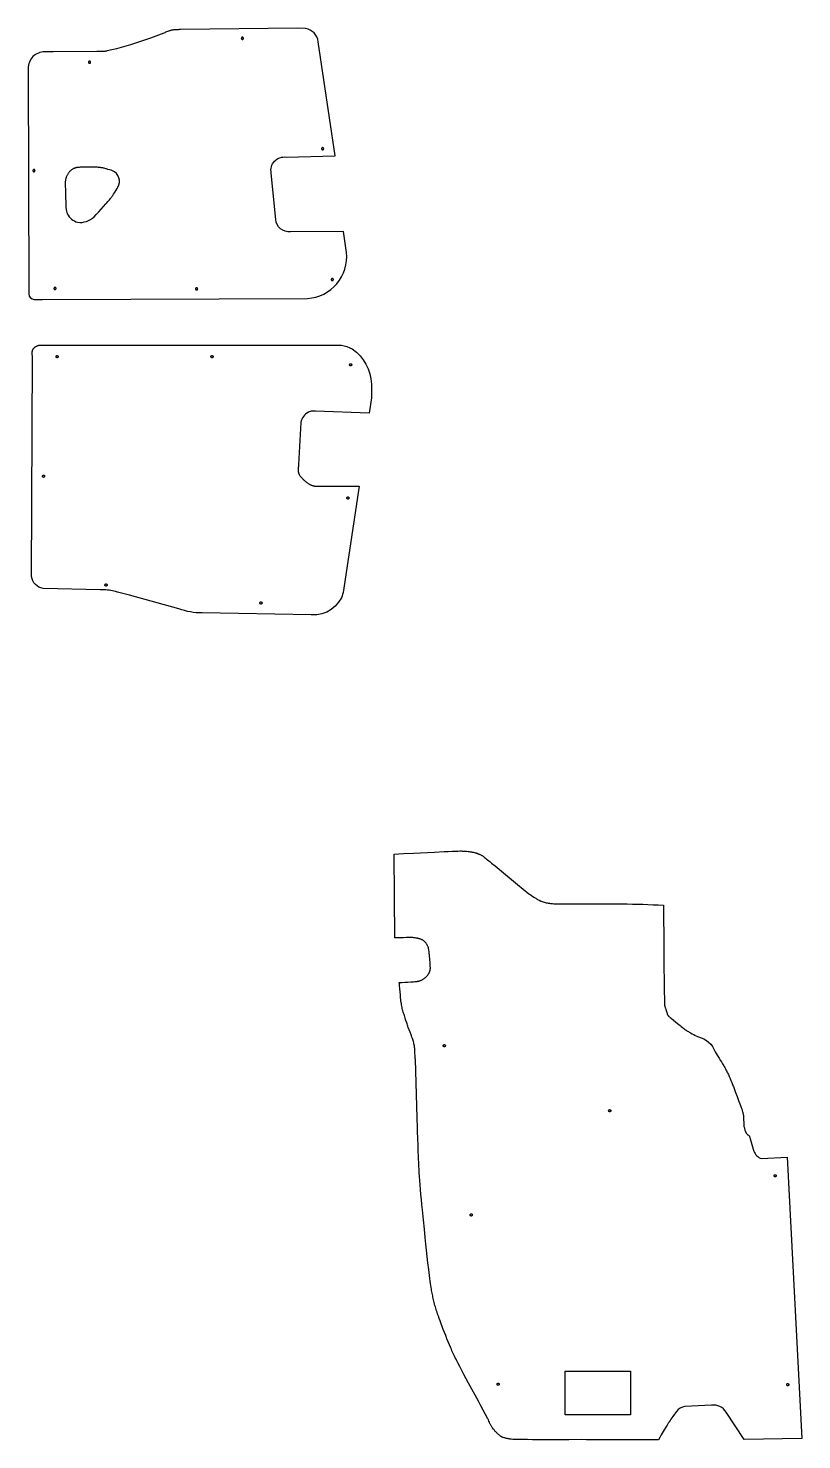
# Model space of a CAD drawing. Extents: x -2064 to 2437, y -1663 to 4851.
# Drawn here: x -2064 to -641, y -1663 to 933 of the extents above; entities that cross this region are included whole.
import ezdxf

# ---------------------------------------------------------------- set-up
doc = ezdxf.new("R2010")
doc.units = 0
doc.layers.add('Default_Layer', color=1, linetype='CONTINUOUS')

msp = doc.modelspace()

# ---------------------------------------------------------------- linework, layer by layer
at = {"layer": 'Default_Layer'}
for points in [[(-1530.4, 908, 0.324524), (-1553.6, 932.4), (-1554.7, 932.4), (-1568.6, 932.7), (-1784, 930.2), (-1786.1, 930.1), (-1788.3, 930), (-1790.4, 929.9), (-1792.6, 929.8), (-1794.8, 929.7), (-1795.8, 929.6), (-1796.8, 929.5), (-1797.9, 929.4), (-1798.8, 929.3), (-1799.8, 929.1), (-1800.7, 928.9), (-1801.6, 928.7), (-1802.5, 928.5), (-1803.4, 928.2), (-1804.3, 927.9), (-1805.1, 927.6), (-1806, 927.3), (-1807.7, 926.6), (-1809.4, 925.9), (-1811.2, 925.2), (-1812.9, 924.5), (-1814.6, 923.8), (-1839.3, 914.4), (-1875.7, 901.9), (-1901.5, 894.9), (-1904.3, 894.3), (-1907.2, 893.6), (-1913.1, 892.2), (-1915.9, 891.5), (-1918.6, 891), (-1919.8, 890.7), (-1921, 890.5), (-1922.1, 890.3), (-1923.1, 890.2), (-1924, 890.1), (-1924.9, 890), (-1925.9, 889.9), (-1926.8, 889.9), (-1928.7, 889.8), (-1930.6, 889.8), (-1934.4, 889.7), (-1936.2, 889.7), (-1938.1, 889.7), (-2018.3, 889, 0.000905), (-2033.6, 889.3, 0.424937), (-2064.1, 858.8), (-2064, 854.1), (-2062.8, 450.3), (-2062.8, 444, 0.407288), (-2053.1, 434), (-2051.4, 433.9), (-2037.5, 433.6), (-1549.9, 435.8, 0.424504), (-1478.4, 520.4), (-1484.1, 559.1), (-1581.6, 558.1, -0.420907), (-1608.5, 581.2), (-1616.8, 666.3, -0.528549), (-1589.4, 695.7), (-1499.2, 698.2), (-1530.4, 908)], [(-1973.9, 676.4), (-1974.5, 676.4), (-1975, 676.3), (-1975.6, 676.1), (-1976.2, 676), (-1976.8, 675.9), (-1977.3, 675.7), (-1977.9, 675.5), (-1978.4, 675.3), (-1979, 675.1), (-1979.5, 674.9), (-1980.5, 674.5), (-1981.6, 673.9), (-1982.6, 673.4), (-1983.5, 672.7), (-1984.4, 672.1), (-1985.3, 671.4), (-1986.2, 670.6), (-1987.1, 669.8), (-1987.9, 669), (-1988.6, 668.1), (-1989.4, 667.2), (-1990.1, 666.3), (-1990.7, 665.3), (-1991.4, 664.3), (-1992, 663.3), (-1992.5, 662.2), (-1993, 661.2), (-1993.5, 660.1), (-1994, 659), (-1994.4, 657.8), (-1994.7, 656.7), (-1995, 655.5), (-1995.3, 654.4), (-1995.5, 653.2), (-1995.7, 652), (-1995.9, 650.8), (-1996, 649.6), (-1995.8, 643.1), (-1995.6, 635.8), (-1995.2, 620.8), (-1995.1, 613.9), (-1994.9, 608.1), (-1994.7, 603.8), (-1994.6, 602.3), (-1994.5, 601.4), (-1994.4, 600.1), (-1994.1, 598.9), (-1993.9, 597.6), (-1993.6, 596.3), (-1993, 593.8), (-1992.7, 592.6), (-1992.4, 591.3, 0.188791), (-1973.3, 575.8, 0.222539), (-1942.8, 585.9), (-1938.8, 590.4), (-1934.4, 595.2), (-1925.4, 605), (-1921.2, 609.6), (-1919.3, 611.8), (-1917.5, 613.8), (-1915.8, 615.7), (-1914.3, 617.4), (-1913.1, 619), (-1912, 620.3), (-1911.2, 621.5), (-1910.3, 622.7), (-1909.4, 623.9), (-1908.6, 625.1), (-1907.7, 626.4), (-1906.9, 627.6), (-1905.3, 630.1), (-1902.2, 635.2), (-1900.6, 637.7), (-1899, 640.3, 0.436651), (-1909, 670.7), (-1910.4, 671.1), (-1911.7, 671.5), (-1914.5, 672.3), (-1917.3, 673.1), (-1920, 673.9), (-1921.4, 674.3), (-1922.8, 674.7), (-1924.2, 675.1), (-1925.5, 675.4), (-1926.9, 675.7), (-1928.3, 676), (-1929.8, 676.2), (-1931.2, 676.4), (-1932.8, 676.6), (-1934.7, 676.8), (-1936.8, 676.9), (-1939.3, 677.1), (-1941.9, 677.2), (-1944.7, 677.3), (-1947.6, 677.4), (-1950.6, 677.4), (-1953.7, 677.4), (-1956.8, 677.4), (-1959.9, 677.4), (-1962.9, 677.3), (-1965.9, 677.1), (-1968.7, 677), (-1970.1, 676.8), (-1971.4, 676.7), (-1972.6, 676.6), (-1973.9, 676.4)], [(-2036.3, 350.1), (-1487.8, 350, -0.06081), (-1467.7, 343, -0.232382), (-1432.7, 278.4), (-1432.7, 253.2), (-1436.7, 224.6), (-1535.7, 228.2), (-1541.6, 228.4, 0.083362), (-1548.6, 226.5, 0.251318), (-1562.3, 207.8), (-1566.8, 130.5), (-1566.8, 129.5), (-1566.9, 128.5), (-1567, 126.6), (-1567.1, 124.7), (-1567.3, 122.7), (-1567.3, 121.8), (-1567.4, 120.8), (-1567.4, 119.8), (-1567.3, 118.9), (-1567.3, 117.9), (-1567.2, 117), (-1567, 116), (-1566.8, 115.1), (-1566.7, 114.6), (-1566.4, 114), (-1566.1, 113.3), (-1565.7, 112.6), (-1565.3, 111.8), (-1564.8, 111), (-1564.2, 110.1), (-1563.5, 109.2), (-1562.8, 108.3), (-1562, 107.3), (-1561.2, 106.3), (-1560.3, 105.3), (-1559.4, 104.3), (-1558.4, 103.3), (-1557.4, 102.3), (-1556.3, 101.3), (-1555.2, 100.3), (-1554, 99.3), (-1552.9, 98.3), (-1551.6, 97.4), (-1550.4, 96.5), (-1549.2, 95.7), (-1547.9, 94.9), (-1546.6, 94.1), (-1545.9, 93.7), (-1545.2, 93.4), (-1544.6, 93.1), (-1543.9, 92.8), (-1543.2, 92.5), (-1542.6, 92.2), (-1541.9, 92), (-1541.2, 91.8), (-1540.5, 91.5), (-1539.9, 91.4), (-1539.2, 91.2), (-1538.5, 91), (-1537.8, 90.9), (-1537.1, 90.8), (-1536.4, 90.8), (-1535.8, 90.7), (-1455.1, 90.7), (-1484.4, -105.3, -0.357304), (-1543.2, -146.4), (-1743.9, -142.7, -0.09792), (-1786.8, -134.8), (-1877.7, -110.1), (-1899.8, -104.3), (-1903.4, -103.4, 0.061558), (-1927.3, -99.9), (-1931.8, -99.9), (-2036.6, -97.4, -0.343319), (-2057.9, -75.9), (-2056.5, 328.3), (-2056.5, 328.9), (-2056.5, 330.1), (-2056.6, 331.4), (-2056.7, 334), (-2056.7, 335.2), (-2056.7, 336.5), (-2056.6, 337.8), (-2056.6, 338.4), (-2056.5, 339), (-2056.4, 339.5), (-2056.3, 340), (-2056.2, 340.5), (-2056, 340.9), (-2055.8, 341.4), (-2055.5, 341.9), (-2055.2, 342.3), (-2054.9, 342.8), (-2054.6, 343.2), (-2054.2, 343.7), (-2053.9, 344.1), (-2053.5, 344.5), (-2053, 344.9), (-2052.6, 345.3), (-2052.1, 345.7), (-2051.6, 346.1), (-2051.1, 346.5), (-2050.6, 346.8), (-2050.1, 347.2), (-2049.6, 347.5), (-2049, 347.8), (-2048.5, 348.1), (-2047.9, 348.4), (-2047.3, 348.6), (-2046.7, 348.9), (-2046.1, 349.1), (-2045.6, 349.3), (-2045, 349.5), (-2044.4, 349.7), (-2043.8, 349.9), (-2043.2, 350), (-2042.6, 350.1, 0.002386), (-2036.3, 350.1)], [(-1124.2, -671.1), (-1123.6, -671.4), (-1123, -671.7), (-1122.3, -672.1), (-1121.5, -672.4), (-1120.8, -672.7), (-1120, -673), (-1118.4, -673.6), (-1116.7, -674.1), (-1114.9, -674.6), (-1113, -675.1), (-1111.1, -675.5), (-1109.1, -675.9), (-1107.1, -676.3), (-1105.1, -676.6), (-1103.1, -676.9), (-1101.1, -677.1), (-1099.2, -677.3), (-1097.2, -677.4), (-1095.3, -677.4), (-1050.8, -677.8), (-971.5, -677.6, -0.009198), (-895.3, -680.2), (-895.1, -705.4), (-894.8, -734), (-894.3, -793), (-894, -819.6), (-893.9, -831.3), (-893.7, -841.5), (-893.6, -850.1), (-893.5, -856.9), (-893.4, -859.4), (-893.3, -861.4), (-893.3, -862.8), (-893.2, -863.6), (-893, -864.5), (-892.8, -865.5), (-892.6, -866.6), (-892.3, -867.6), (-892, -868.7), (-891.7, -869.7), (-891.1, -871.8), (-890.5, -873.7), (-889.9, -875.4), (-889.1, -877.6), (-888.6, -879), (-888.4, -879.6), (-888.1, -880.3), (-887.9, -880.9), (-887.6, -881.6), (-887.2, -882.2), (-887.1, -882.5), (-886.9, -882.7), (-886.6, -883), (-886.4, -883.3), (-886.1, -883.6), (-885.8, -884), (-885.1, -884.6), (-884.3, -885.3), (-882.6, -886.7), (-880.9, -888), (-876.8, -891.6), (-873.2, -894.5), (-869.1, -898), (-864.7, -901.6), (-862.5, -903.3), (-860.4, -905), (-858.4, -906.5), (-856.6, -908), (-854.9, -909.2), (-853.4, -910.2), (-852.1, -911.1), (-850.7, -911.9), (-849.4, -912.7), (-848, -913.5), (-846.6, -914.3), (-845.2, -915.1), (-842.4, -916.6), (-839.5, -918.1), (-836.7, -919.5), (-833.9, -921), (-832.4, -921.8), (-831, -922.5, -0.261536), (-800.3, -949.7), (-796.5, -955.7), (-792.8, -961.7), (-790.7, -965.1), (-788.5, -968.5), (-786.5, -971.9), (-784.4, -975.4), (-783.4, -977.1), (-782.4, -978.8), (-781.7, -980), (-781.1, -981.2), (-780.2, -982.9), (-779.3, -984.7), (-778.4, -986.4), (-777.5, -988.2), (-776.7, -989.9), (-775.8, -991.7), (-774.2, -995.3), (-772.6, -998.9), (-771.1, -1002.5), (-769.5, -1006.1), (-768, -1009.7), (-767.3, -1011.5), (-766.6, -1013.3), (-765.1, -1017), (-763.7, -1020.7), (-762.4, -1024.4), (-759.7, -1031.9), (-758.3, -1035.6), (-757, -1039.3), (-756.4, -1040.9), (-755.9, -1042.4), (-754.7, -1045.6), (-753.5, -1048.8), (-752.3, -1052), (-751.7, -1053.6), (-751.1, -1055.1), (-750.6, -1056.7), (-750.1, -1058.2), (-749.6, -1059.6), (-749.2, -1061.1), (-748.9, -1062.5), (-748.6, -1063.8), (-748.5, -1064.5), (-748.3, -1065.2), (-748.2, -1066.7), (-748, -1068.2), (-747.9, -1069.7), (-747.8, -1071.3), (-747.7, -1072.9), (-747.7, -1074.4), (-747.7, -1076), (-747.6, -1078.9), (-747.6, -1081.6), (-747.6, -1082.8), (-747.5, -1083.8), (-747.5, -1084.7), (-747.4, -1085.5), (-747.1, -1086.9), (-746.8, -1088.3), (-746.4, -1089.9), (-746.1, -1091.4), (-745.7, -1092.8), (-745.3, -1094), (-744.9, -1095.1), (-744.7, -1095.8), (-744.4, -1096.5), (-744.1, -1097.1), (-743.8, -1097.7), (-743.5, -1098.3), (-743.2, -1098.9), (-742.8, -1099.5), (-742.4, -1100), (-742, -1100.5), (-741.8, -1100.8), (-741.5, -1101.1), (-741.3, -1101.3), (-741, -1101.6), (-740.3, -1102), (-739.7, -1102.5), (-739, -1103), (-738.7, -1103.3), (-738.4, -1103.6), (-738.1, -1103.8), (-737.8, -1104.1), (-737.5, -1104.4), (-737.3, -1104.8), (-737.2, -1105), (-737.1, -1105.3), (-736.7, -1106.1), (-736.3, -1107.2), (-735.9, -1108.5), (-735.4, -1110.1), (-734.8, -1111.9), (-733.7, -1115.8), (-731.1, -1124.5), (-729.9, -1128.7), (-728.7, -1132.5, 0.222609), (-715, -1146.2), (-667.5, -1143.6), (-640.7, -1660.9), (-746.7, -1662.6), (-779.7, -1612.5, 0.28338), (-806.7, -1599.5), (-855.8, -1602.2, 0.212927), (-871.5, -1611.3), (-873.2, -1613.6), (-874.8, -1615.9), (-878.2, -1620.5), (-879.9, -1622.9), (-881.5, -1625.2), (-883.1, -1627.6), (-884.7, -1630), (-885.5, -1631.3), (-886.5, -1632.8), (-888.6, -1636.3), (-891.1, -1640.4), (-893.7, -1644.9), (-899.2, -1654.3), (-902, -1658.9), (-904.5, -1663.3), (-1027, -1663.1), (-1036.6, -1663.1), (-1046.9, -1663), (-1069.2, -1663.1), (-1092.5, -1663.1), (-1115.3, -1663.1), (-1136.1, -1663.1), (-1145.4, -1663), (-1153.6, -1663), (-1160.6, -1662.9), (-1166.2, -1662.8), (-1168.4, -1662.8), (-1170.2, -1662.7), (-1171.6, -1662.6), (-1172.5, -1662.6), (-1175.2, -1662.2), (-1177.9, -1661.9), (-1179.3, -1661.7), (-1180.7, -1661.5), (-1182, -1661.2), (-1183.4, -1661), (-1184.7, -1660.7), (-1186, -1660.4), (-1187.4, -1660), (-1188.6, -1659.6), (-1189.9, -1659.1), (-1190.5, -1658.9), (-1191.2, -1658.6), (-1191.8, -1658.3), (-1192.4, -1658), (-1193, -1657.7), (-1193.6, -1657.4), (-1194.2, -1657.1), (-1194.8, -1656.7), (-1195.4, -1656.3), (-1195.9, -1655.9), (-1196.5, -1655.5), (-1197.1, -1655.1), (-1198.2, -1654.1), (-1199.4, -1653.2), (-1200.5, -1652.1), (-1201.5, -1651.1), (-1202.6, -1650), (-1203.6, -1648.9), (-1204.6, -1647.8), (-1205.5, -1646.7), (-1206.4, -1645.6), (-1207.3, -1644.5), (-1208.1, -1643.5), (-1209.7, -1641.4), (-1210.3, -1640.5), (-1211, -1639.5), (-1211.6, -1638.5), (-1212.2, -1637.4), (-1212.8, -1636.4), (-1213.3, -1635.3), (-1213.8, -1634.3), (-1214.4, -1633.2), (-1215.4, -1631), (-1216.4, -1628.9), (-1217.4, -1626.7), (-1217.9, -1625.6), (-1218.4, -1624.6), (-1222.5, -1616.9), (-1226.8, -1609), (-1231.2, -1600.8), (-1235.7, -1592.5), (-1244.8, -1575.7), (-1253.9, -1559.1), (-1258.2, -1551), (-1262.4, -1543.1), (-1266.5, -1535.6), (-1270.2, -1528.4), (-1273.7, -1521.6), (-1275.4, -1518.4), (-1276.9, -1515.3), (-1278.4, -1512.4), (-1279.7, -1509.6), (-1281, -1506.9), (-1282.1, -1504.5), (-1283.2, -1502), (-1284.4, -1499.5), (-1285.5, -1496.9), (-1286.6, -1494.3), (-1289, -1488.8), (-1291.3, -1483.3), (-1293.6, -1477.6), (-1295.9, -1471.8), (-1298.1, -1466.1), (-1300.3, -1460.5), (-1302.4, -1455.1), (-1304.3, -1449.8), (-1306.2, -1444.8), (-1307.9, -1440.1), (-1309.4, -1435.9), (-1310.7, -1432), (-1311.8, -1428.7), (-1312.7, -1425.9), (-1313.5, -1423.5), (-1314.2, -1421), (-1314.9, -1418.6), (-1315.6, -1416.1), (-1316.3, -1413.6), (-1316.9, -1411.1), (-1317.5, -1408.6), (-1318.1, -1406.1), (-1318.7, -1403.6), (-1319.3, -1401.1), (-1319.8, -1398.6), (-1320.3, -1396.1), (-1320.8, -1393.6), (-1321.3, -1391.1), (-1321.8, -1388.5), (-1322.3, -1386), (-1322.8, -1383.2), (-1323.3, -1379.7), (-1323.9, -1375.7), (-1324.5, -1371.3), (-1325.1, -1366.4), (-1325.8, -1361.2), (-1326.4, -1355.7), (-1327.1, -1350), (-1328.5, -1338.1), (-1329.9, -1326.1), (-1331.2, -1314.4), (-1332.4, -1303.4), (-1333.7, -1291.3), (-1335.2, -1276.1), (-1337, -1258.8), (-1338.8, -1240.3), (-1339.7, -1230.9), (-1340.5, -1221.5), (-1341.4, -1212.2), (-1342.2, -1203.3), (-1342.9, -1194.7), (-1343.5, -1186.6), (-1344.1, -1179.2), (-1344.6, -1172.4), (-1345, -1166.1), (-1345.3, -1159.8), (-1345.6, -1153.4), (-1345.9, -1147.1), (-1346.1, -1140.7), (-1346.4, -1134.4), (-1346.6, -1128), (-1346.8, -1121.7), (-1347.1, -1109), (-1347.5, -1096.3), (-1347.9, -1083.6), (-1348.1, -1077.3), (-1348.3, -1070.9), (-1351.7, -964.1), (-1351.9, -962.3), (-1352, -960.4), (-1352.2, -956.8), (-1352.4, -953.1), (-1352.6, -949.4), (-1352.7, -947.6), (-1352.8, -945.7), (-1353, -943.9), (-1353.2, -942.1), (-1353.4, -940.3), (-1353.6, -938.5), (-1354, -936.7), (-1354.3, -934.9), (-1354.5, -933.9), (-1354.8, -933), (-1355.3, -931.1), (-1355.9, -929.1), (-1356.5, -927.1), (-1357.2, -925), (-1358, -922.8), (-1358.8, -920.6), (-1359.6, -918.4), (-1361.3, -913.9), (-1363.1, -909.3), (-1364.8, -904.9), (-1365.6, -902.7), (-1366.4, -900.5), (-1367, -898.3), (-1367.7, -896.2), (-1369.1, -891.9), (-1370.5, -887.6), (-1371.9, -883.3), (-1372.6, -881.1), (-1373.3, -879), (-1373.9, -876.8), (-1374.5, -874.7), (-1375.1, -872.5), (-1375.7, -870.3), (-1376.2, -868.1), (-1376.7, -865.9), (-1377.1, -863.6), (-1377.5, -861.2), (-1377.8, -858.8), (-1378.2, -856.2), (-1378.5, -853.5), (-1378.8, -850.8), (-1379.1, -848), (-1379.3, -845.2), (-1379.9, -839.5), (-1380.4, -833.7), (-1380.9, -828), (-1381.2, -825.3), (-1381.4, -822.5), (-1379, -822.3), (-1376.5, -822.1), (-1371.1, -821.8), (-1365.6, -821.5), (-1360.1, -821.2), (-1357.5, -821), (-1355, -820.9), (-1352.7, -820.7), (-1350.5, -820.5), (-1348.5, -820.2), (-1347.6, -820.1), (-1346.8, -820), (-1346.1, -819.8), (-1345.4, -819.7), (-1344.8, -819.5), (-1344.3, -819.4), (-1343.3, -819), (-1342.3, -818.6), (-1341.3, -818.2), (-1340.4, -817.8), (-1339.4, -817.3), (-1338.4, -816.7), (-1337.5, -816.2), (-1336.6, -815.6), (-1335.7, -815), (-1334.8, -814.4), (-1334, -813.8), (-1333.2, -813.2), (-1332.4, -812.5), (-1331.7, -811.9), (-1331.1, -811.2), (-1330.5, -810.6), (-1329.9, -810), (-1329.4, -809.3), (-1328.9, -808.6), (-1328.4, -807.9), (-1327.9, -807.2), (-1327.4, -806.5), (-1327, -805.8), (-1326.6, -805), (-1326.2, -804.2), (-1325.8, -803.4), (-1325.5, -802.6), (-1325.2, -801.8), (-1324.9, -801), (-1324.7, -800.2), (-1324.5, -799.4), (-1324.3, -798.5), (-1324.2, -798.1), (-1324.2, -797.4), (-1324.1, -796.6), (-1324.1, -795.7), (-1324.1, -794.7), (-1324.2, -793.5), (-1324.3, -790.9), (-1324.4, -788), (-1324.6, -784.8), (-1324.9, -781.5), (-1325.2, -778), (-1325.5, -774.6), (-1325.8, -771.3), (-1326.2, -768.1), (-1326.6, -765.2), (-1326.9, -762.6), (-1327.1, -761.4), (-1327.3, -760.4), (-1327.5, -759.4), (-1327.7, -758.6), (-1327.8, -758), (-1328, -757.5), (-1328.3, -756.6), (-1328.7, -755.8), (-1329.1, -754.9), (-1329.5, -754.1), (-1329.9, -753.3), (-1330.4, -752.5), (-1330.9, -751.7), (-1331.4, -750.9), (-1331.9, -750.2), (-1332.5, -749.5), (-1333.1, -748.8), (-1333.7, -748.1), (-1334.3, -747.4), (-1335, -746.8), (-1335.7, -746.2), (-1336.4, -745.6), (-1337.2, -745.1), (-1338, -744.6), (-1338.8, -744.1), (-1339.7, -743.7), (-1340.7, -743.3), (-1341.7, -742.9), (-1342.7, -742.5), (-1343.7, -742.2), (-1344.7, -741.9), (-1345.8, -741.6), (-1346.9, -741.3), (-1347.9, -741), (-1349, -740.8), (-1350.1, -740.6), (-1352.1, -740.2), (-1352.7, -740.1), (-1353.3, -740), (-1354.8, -739.9), (-1356.5, -739.8), (-1358.5, -739.8), (-1360.7, -739.8), (-1363, -739.8), (-1368.1, -739.8), (-1373.5, -739.9), (-1379, -740), (-1384.3, -740.1), (-1386.8, -740.1), (-1389.2, -740.1), (-1390.6, -586.1), (-1373.8, -585.3), (-1355.1, -584.4), (-1316.5, -582.4), (-1299, -581.6), (-1291.2, -581.2), (-1284.2, -580.9), (-1278.1, -580.7), (-1273.2, -580.5), (-1269.6, -580.4), (-1268.3, -580.4), (-1267.3, -580.4), (-1265.8, -580.5), (-1264.2, -580.5), (-1262.6, -580.6), (-1260.9, -580.8), (-1259.3, -580.9), (-1257.6, -581), (-1254.3, -581.4), (-1252.7, -581.6), (-1251.1, -581.8), (-1249.6, -582), (-1248.2, -582.2), (-1246.9, -582.4), (-1245.7, -582.6), (-1244.6, -582.9), (-1243.6, -583.1), (-1241.8, -583.6), (-1240, -584.1), (-1239.1, -584.4), (-1238.2, -584.7), (-1237.4, -585), (-1236.5, -585.4), (-1235.6, -585.7), (-1234.8, -586.1), (-1233.9, -586.4), (-1233.1, -586.8), (-1232.2, -587.2), (-1231.4, -587.7), (-1230.6, -588.1), (-1229.7, -588.5), (-1228.9, -589), (-1228.1, -589.6), (-1227.2, -590.2), (-1226.3, -590.8), (-1225.4, -591.5), (-1224.4, -592.2), (-1222.5, -593.7), (-1220.6, -595.2), (-1218.7, -596.8), (-1216.8, -598.4), (-1214.9, -599.8), (-1211.4, -602.7), (-1205, -607.9), (-1186.1, -623.5), (-1163.6, -642), (-1142.9, -659), (-1140.6, -660.5), (-1138.3, -662.1), (-1133.7, -665.2), (-1131.4, -666.8), (-1130.2, -667.5), (-1129, -668.3), (-1127.9, -669), (-1126.7, -669.7), (-1125.5, -670.4), (-1124.2, -671.1)]]:
    msp.add_lwpolyline(points, format="xyb", close=True, dxfattribs=at)
for points in [[(-1672, 914.1), (-1672, 913.9), (-1672, 913.7), (-1671.9, 913.6), (-1671.9, 913.4), (-1671.8, 913.2), (-1671.7, 913), (-1671.6, 912.9), (-1671.4, 912.7), (-1671.3, 912.6), (-1671.2, 912.5), (-1671, 912.4), (-1670.8, 912.3), (-1670.6, 912.2), (-1670.4, 912.2), (-1670.2, 912.2), (-1670, 912.1), (-1669.8, 912.2), (-1669.6, 912.2), (-1669.4, 912.2), (-1669.3, 912.3), (-1669.1, 912.4), (-1668.9, 912.5), (-1668.8, 912.6), (-1668.6, 912.7), (-1668.5, 912.9), (-1668.4, 913), (-1668.3, 913.2), (-1668.2, 913.4), (-1668.1, 913.6), (-1668.1, 913.7), (-1668, 913.9), (-1668, 914.1), (-1668, 914.4), (-1668.1, 914.6), (-1668.1, 914.7), (-1668.2, 914.9), (-1668.3, 915.1), (-1668.4, 915.3), (-1668.5, 915.4), (-1668.6, 915.6), (-1668.8, 915.7), (-1668.9, 915.8), (-1669.1, 915.9), (-1669.3, 916), (-1669.4, 916.1), (-1669.6, 916.1), (-1669.8, 916.1), (-1670, 916.1), (-1670.2, 916.1), (-1670.4, 916.1), (-1670.6, 916.1), (-1670.8, 916), (-1671, 915.9), (-1671.2, 915.8), (-1671.3, 915.7), (-1671.4, 915.6), (-1671.6, 915.4), (-1671.7, 915.3), (-1671.8, 915.1), (-1671.9, 914.9), (-1671.9, 914.7), (-1672, 914.6), (-1672, 914.4), (-1672, 914.1)], [(-1953.3, 870.1), (-1953.3, 869.9), (-1953.2, 869.7), (-1953.2, 869.5), (-1953.1, 869.4), (-1953, 869.2), (-1952.9, 869), (-1952.8, 868.9), (-1952.7, 868.7), (-1952.5, 868.6), (-1952.4, 868.5), (-1952.2, 868.4), (-1952.1, 868.3), (-1951.9, 868.2), (-1951.7, 868.2), (-1951.5, 868.2), (-1951.3, 868.1), (-1951.1, 868.2), (-1950.9, 868.2), (-1950.7, 868.2), (-1950.5, 868.3), (-1950.3, 868.4), (-1950.2, 868.5), (-1950, 868.6), (-1949.9, 868.7), (-1949.7, 868.9), (-1949.6, 869), (-1949.5, 869.2), (-1949.4, 869.4), (-1949.4, 869.5), (-1949.3, 869.7), (-1949.3, 869.9), (-1949.3, 870.1), (-1949.3, 870.3), (-1949.3, 870.5), (-1949.4, 870.7), (-1949.4, 870.9), (-1949.5, 871.1), (-1949.6, 871.3), (-1949.7, 871.4), (-1949.9, 871.6), (-1950, 871.7), (-1950.2, 871.8), (-1950.3, 871.9), (-1950.5, 872), (-1950.7, 872.1), (-1950.9, 872.1), (-1951.1, 872.1), (-1951.3, 872.1), (-1951.5, 872.1), (-1951.7, 872.1), (-1951.9, 872.1), (-1952.1, 872), (-1952.2, 871.9), (-1952.4, 871.8), (-1952.5, 871.7), (-1952.7, 871.6), (-1952.8, 871.4), (-1952.9, 871.3), (-1953, 871.1), (-1953.1, 870.9), (-1953.2, 870.7), (-1953.2, 870.5), (-1953.3, 870.3), (-1953.3, 870.1)], [(-1524.3, 711.1), (-1524.3, 710.9), (-1524.3, 710.7), (-1524.2, 710.5), (-1524.2, 710.3), (-1524.1, 710.1), (-1524, 709.9), (-1523.9, 709.8), (-1523.7, 709.6), (-1523.6, 709.5), (-1523.5, 709.4), (-1523.3, 709.3), (-1523.1, 709.2), (-1522.9, 709.2), (-1522.7, 709.1), (-1522.5, 709.1), (-1522.3, 709.1), (-1522.1, 709.1), (-1521.9, 709.1), (-1521.7, 709.2), (-1521.6, 709.2), (-1521.4, 709.3), (-1521.2, 709.4), (-1521.1, 709.5), (-1520.9, 709.6), (-1520.8, 709.8), (-1520.7, 709.9), (-1520.6, 710.1), (-1520.5, 710.3), (-1520.4, 710.5), (-1520.4, 710.7), (-1520.3, 710.9), (-1520.3, 711.1), (-1520.3, 711.3), (-1520.4, 711.5), (-1520.4, 711.7), (-1520.5, 711.8), (-1520.6, 712), (-1520.7, 712.2), (-1520.8, 712.3), (-1520.9, 712.5), (-1521.1, 712.6), (-1521.2, 712.7), (-1521.4, 712.8), (-1521.6, 712.9), (-1521.7, 713), (-1521.9, 713), (-1522.1, 713.1), (-1522.3, 713.1), (-1522.5, 713.1), (-1522.7, 713), (-1522.9, 713), (-1523.1, 712.9), (-1523.3, 712.8), (-1523.5, 712.7), (-1523.6, 712.6), (-1523.7, 712.5), (-1523.9, 712.3), (-1524, 712.2), (-1524.1, 712), (-1524.2, 711.8), (-1524.2, 711.7), (-1524.3, 711.5), (-1524.3, 711.3), (-1524.3, 711.1)], [(-2055.5, 670.8), (-2055.5, 670.6), (-2055.5, 670.4), (-2055.4, 670.2), (-2055.4, 670), (-2055.3, 669.9), (-2055.2, 669.7), (-2055.1, 669.6), (-2054.9, 669.4), (-2054.8, 669.3), (-2054.6, 669.2), (-2054.5, 669.1), (-2054.3, 669), (-2054.1, 668.9), (-2053.9, 668.9), (-2053.7, 668.8), (-2053.5, 668.8), (-2053.3, 668.8), (-2053.1, 668.9), (-2052.9, 668.9), (-2052.7, 669), (-2052.6, 669.1), (-2052.4, 669.2), (-2052.2, 669.3), (-2052.1, 669.4), (-2052, 669.6), (-2051.9, 669.7), (-2051.8, 669.9), (-2051.7, 670), (-2051.6, 670.2), (-2051.6, 670.4), (-2051.5, 670.6), (-2051.5, 670.8), (-2051.5, 671), (-2051.6, 671.2), (-2051.6, 671.4), (-2051.7, 671.6), (-2051.8, 671.8), (-2051.9, 671.9), (-2052, 672.1), (-2052.1, 672.2), (-2052.2, 672.4), (-2052.4, 672.5), (-2052.6, 672.6), (-2052.7, 672.7), (-2052.9, 672.7), (-2053.1, 672.8), (-2053.3, 672.8), (-2053.5, 672.8), (-2053.7, 672.8), (-2053.9, 672.8), (-2054.1, 672.7), (-2054.3, 672.7), (-2054.5, 672.6), (-2054.6, 672.5), (-2054.8, 672.4), (-2054.9, 672.2), (-2055.1, 672.1), (-2055.2, 671.9), (-2055.3, 671.8), (-2055.4, 671.6), (-2055.4, 671.4), (-2055.5, 671.2), (-2055.5, 671), (-2055.5, 670.8)], [(-1506.5, 470.5), (-1506.5, 470.3), (-1506.5, 470.1), (-1506.4, 469.9), (-1506.4, 469.7), (-1506.3, 469.6), (-1506.2, 469.4), (-1506.1, 469.3), (-1505.9, 469.1), (-1505.8, 469), (-1505.6, 468.9), (-1505.5, 468.8), (-1505.3, 468.7), (-1505.1, 468.6), (-1504.9, 468.6), (-1504.7, 468.5), (-1504.5, 468.5), (-1504.3, 468.5), (-1504.1, 468.6), (-1503.9, 468.6), (-1503.7, 468.7), (-1503.6, 468.8), (-1503.4, 468.9), (-1503.2, 469), (-1503.1, 469.1), (-1503, 469.3), (-1502.9, 469.4), (-1502.8, 469.6), (-1502.7, 469.7), (-1502.6, 469.9), (-1502.6, 470.1), (-1502.5, 470.3), (-1502.5, 470.5), (-1502.5, 470.7), (-1502.6, 470.9), (-1502.6, 471.1), (-1502.7, 471.3), (-1502.8, 471.5), (-1502.9, 471.6), (-1503, 471.8), (-1503.1, 471.9), (-1503.2, 472.1), (-1503.4, 472.2), (-1503.6, 472.3), (-1503.7, 472.4), (-1503.9, 472.4), (-1504.1, 472.5), (-1504.3, 472.5), (-1504.5, 472.5), (-1504.7, 472.5), (-1504.9, 472.5), (-1505.1, 472.4), (-1505.3, 472.4), (-1505.5, 472.3), (-1505.6, 472.2), (-1505.8, 472.1), (-1505.9, 471.9), (-1506.1, 471.8), (-1506.2, 471.6), (-1506.3, 471.5), (-1506.4, 471.3), (-1506.4, 471.1), (-1506.5, 470.9), (-1506.5, 470.7), (-1506.5, 470.5)], [(-2016.8, 454.1), (-2016.8, 453.9), (-2016.8, 453.7), (-2016.7, 453.5), (-2016.6, 453.3), (-2016.6, 453.2), (-2016.5, 453), (-2016.3, 452.8), (-2016.2, 452.7), (-2016.1, 452.6), (-2015.9, 452.4), (-2015.7, 452.3), (-2015.6, 452.3), (-2015.4, 452.2), (-2015.2, 452.1), (-2015, 452.1), (-2014.8, 452.1), (-2014.6, 452.1), (-2014.4, 452.1), (-2014.2, 452.2), (-2014, 452.3), (-2013.8, 452.3), (-2013.7, 452.4), (-2013.5, 452.6), (-2013.4, 452.7), (-2013.2, 452.8), (-2013.1, 453), (-2013, 453.2), (-2012.9, 453.3), (-2012.9, 453.5), (-2012.8, 453.7), (-2012.8, 453.9), (-2012.8, 454.1), (-2012.8, 454.3), (-2012.8, 454.5), (-2012.9, 454.7), (-2012.9, 454.9), (-2013, 455.1), (-2013.1, 455.2), (-2013.2, 455.4), (-2013.4, 455.5), (-2013.5, 455.7), (-2013.7, 455.8), (-2013.8, 455.9), (-2014, 455.9), (-2014.2, 456), (-2014.4, 456.1), (-2014.6, 456.1), (-2014.8, 456.1), (-2015, 456.1), (-2015.2, 456.1), (-2015.4, 456), (-2015.6, 455.9), (-2015.7, 455.9), (-2015.9, 455.8), (-2016.1, 455.7), (-2016.2, 455.5), (-2016.3, 455.4), (-2016.5, 455.2), (-2016.6, 455.1), (-2016.6, 454.9), (-2016.7, 454.7), (-2016.8, 454.5), (-2016.8, 454.3), (-2016.8, 454.1)], [(-1756.2, 453.3), (-1756.2, 453.1), (-1756.2, 452.9), (-1756.1, 452.7), (-1756.1, 452.5), (-1756, 452.3), (-1755.9, 452.2), (-1755.8, 452), (-1755.7, 451.9), (-1755.5, 451.8), (-1755.4, 451.6), (-1755.2, 451.5), (-1755, 451.5), (-1754.8, 451.4), (-1754.6, 451.3), (-1754.4, 451.3), (-1754.2, 451.3), (-1754, 451.3), (-1753.8, 451.3), (-1753.6, 451.4), (-1753.5, 451.5), (-1753.3, 451.5), (-1753.1, 451.6), (-1753, 451.8), (-1752.8, 451.9), (-1752.7, 452), (-1752.6, 452.2), (-1752.5, 452.3), (-1752.4, 452.5), (-1752.3, 452.7), (-1752.3, 452.9), (-1752.2, 453.1), (-1752.2, 453.3), (-1752.2, 453.5), (-1752.3, 453.7), (-1752.3, 453.9), (-1752.4, 454.1), (-1752.5, 454.3), (-1752.6, 454.4), (-1752.7, 454.6), (-1752.8, 454.7), (-1753, 454.8), (-1753.1, 455), (-1753.3, 455.1), (-1753.5, 455.1), (-1753.6, 455.2), (-1753.8, 455.3), (-1754, 455.3), (-1754.2, 455.3), (-1754.4, 455.3), (-1754.6, 455.3), (-1754.8, 455.2), (-1755, 455.1), (-1755.2, 455.1), (-1755.4, 455), (-1755.5, 454.8), (-1755.7, 454.7), (-1755.8, 454.6), (-1755.9, 454.4), (-1756, 454.3), (-1756.1, 454.1), (-1756.1, 453.9), (-1756.2, 453.7), (-1756.2, 453.5), (-1756.2, 453.3)], [(-2012.9, 328.7), (-2012.9, 328.9), (-2012.8, 329.1), (-2012.8, 329.3), (-2012.7, 329.5), (-2012.6, 329.7), (-2012.5, 329.8), (-2012.4, 330), (-2012.3, 330.1), (-2012.1, 330.3), (-2012, 330.4), (-2011.8, 330.5), (-2011.6, 330.6), (-2011.5, 330.6), (-2011.3, 330.7), (-2011.1, 330.7), (-2010.9, 330.7), (-2010.7, 330.7), (-2010.5, 330.7), (-2010.3, 330.6), (-2010.1, 330.6), (-2009.9, 330.5), (-2009.7, 330.4), (-2009.6, 330.3), (-2009.5, 330.1), (-2009.3, 330), (-2009.2, 329.8), (-2009.1, 329.7), (-2009, 329.5), (-2009, 329.3), (-2008.9, 329.1), (-2008.9, 328.9), (-2008.9, 328.7), (-2008.9, 328.5), (-2008.9, 328.3), (-2009, 328.1), (-2009, 327.9), (-2009.1, 327.8), (-2009.2, 327.6), (-2009.3, 327.4), (-2009.5, 327.3), (-2009.6, 327.2), (-2009.7, 327.1), (-2009.9, 327), (-2010.1, 326.9), (-2010.3, 326.8), (-2010.5, 326.8), (-2010.7, 326.7), (-2010.9, 326.7), (-2011.1, 326.7), (-2011.3, 326.8), (-2011.5, 326.8), (-2011.6, 326.9), (-2011.8, 327), (-2012, 327.1), (-2012.1, 327.2), (-2012.3, 327.3), (-2012.4, 327.4), (-2012.5, 327.6), (-2012.6, 327.8), (-2012.7, 327.9), (-2012.8, 328.1), (-2012.8, 328.3), (-2012.9, 328.5), (-2012.9, 328.7)], [(-1727.9, 328.7), (-1727.9, 328.9), (-1727.8, 329.1), (-1727.8, 329.3), (-1727.7, 329.5), (-1727.6, 329.7), (-1727.5, 329.8), (-1727.4, 330), (-1727.3, 330.1), (-1727.1, 330.3), (-1727, 330.4), (-1726.8, 330.5), (-1726.6, 330.6), (-1726.5, 330.6), (-1726.3, 330.7), (-1726.1, 330.7), (-1725.9, 330.7), (-1725.7, 330.7), (-1725.5, 330.7), (-1725.3, 330.6), (-1725.1, 330.6), (-1724.9, 330.5), (-1724.7, 330.4), (-1724.6, 330.3), (-1724.5, 330.1), (-1724.3, 330), (-1724.2, 329.8), (-1724.1, 329.7), (-1724, 329.5), (-1724, 329.3), (-1723.9, 329.1), (-1723.9, 328.9), (-1723.9, 328.7), (-1723.9, 328.5), (-1723.9, 328.3), (-1724, 328.1), (-1724, 327.9), (-1724.1, 327.8), (-1724.2, 327.6), (-1724.3, 327.4), (-1724.5, 327.3), (-1724.6, 327.2), (-1724.7, 327.1), (-1724.9, 327), (-1725.1, 326.9), (-1725.3, 326.8), (-1725.5, 326.8), (-1725.7, 326.7), (-1725.9, 326.7), (-1726.1, 326.7), (-1726.3, 326.8), (-1726.5, 326.8), (-1726.6, 326.9), (-1726.8, 327), (-1727, 327.1), (-1727.1, 327.2), (-1727.3, 327.3), (-1727.4, 327.4), (-1727.5, 327.6), (-1727.6, 327.8), (-1727.7, 327.9), (-1727.8, 328.1), (-1727.8, 328.3), (-1727.9, 328.5), (-1727.9, 328.7)], [(-1472.9, 313.7), (-1472.9, 313.9), (-1472.8, 314.1), (-1472.8, 314.3), (-1472.7, 314.5), (-1472.6, 314.7), (-1472.5, 314.8), (-1472.4, 315), (-1472.3, 315.1), (-1472.1, 315.3), (-1472, 315.4), (-1471.8, 315.5), (-1471.6, 315.6), (-1471.5, 315.6), (-1471.3, 315.7), (-1471.1, 315.7), (-1470.9, 315.7), (-1470.7, 315.7), (-1470.5, 315.7), (-1470.3, 315.6), (-1470.1, 315.6), (-1469.9, 315.5), (-1469.7, 315.4), (-1469.6, 315.3), (-1469.5, 315.1), (-1469.3, 315), (-1469.2, 314.8), (-1469.1, 314.7), (-1469, 314.5), (-1469, 314.3), (-1468.9, 314.1), (-1468.9, 313.9), (-1468.9, 313.7), (-1468.9, 313.5), (-1468.9, 313.3), (-1469, 313.1), (-1469, 312.9), (-1469.1, 312.8), (-1469.2, 312.6), (-1469.3, 312.4), (-1469.5, 312.3), (-1469.6, 312.2), (-1469.7, 312.1), (-1469.9, 312), (-1470.1, 311.9), (-1470.3, 311.8), (-1470.5, 311.8), (-1470.7, 311.7), (-1470.9, 311.7), (-1471.1, 311.7), (-1471.3, 311.8), (-1471.5, 311.8), (-1471.6, 311.9), (-1471.8, 312), (-1472, 312.1), (-1472.1, 312.2), (-1472.3, 312.3), (-1472.4, 312.4), (-1472.5, 312.6), (-1472.6, 312.8), (-1472.7, 312.9), (-1472.8, 313.1), (-1472.8, 313.3), (-1472.9, 313.5), (-1472.9, 313.7)], [(-2037.9, 108.7), (-2037.9, 108.9), (-2037.8, 109.1), (-2037.8, 109.3), (-2037.7, 109.5), (-2037.6, 109.7), (-2037.5, 109.8), (-2037.4, 110), (-2037.3, 110.1), (-2037.1, 110.3), (-2037, 110.4), (-2036.8, 110.5), (-2036.6, 110.6), (-2036.5, 110.6), (-2036.3, 110.7), (-2036.1, 110.7), (-2035.9, 110.7), (-2035.7, 110.7), (-2035.5, 110.7), (-2035.3, 110.6), (-2035.1, 110.6), (-2034.9, 110.5), (-2034.7, 110.4), (-2034.6, 110.3), (-2034.5, 110.1), (-2034.3, 110), (-2034.2, 109.8), (-2034.1, 109.7), (-2034, 109.5), (-2034, 109.3), (-2033.9, 109.1), (-2033.9, 108.9), (-2033.9, 108.7), (-2033.9, 108.5), (-2033.9, 108.3), (-2034, 108.1), (-2034, 107.9), (-2034.1, 107.8), (-2034.2, 107.6), (-2034.3, 107.4), (-2034.5, 107.3), (-2034.6, 107.2), (-2034.7, 107.1), (-2034.9, 107), (-2035.1, 106.9), (-2035.3, 106.8), (-2035.5, 106.8), (-2035.7, 106.7), (-2035.9, 106.7), (-2036.1, 106.7), (-2036.3, 106.8), (-2036.5, 106.8), (-2036.6, 106.9), (-2036.8, 107), (-2037, 107.1), (-2037.1, 107.2), (-2037.3, 107.3), (-2037.4, 107.4), (-2037.5, 107.6), (-2037.6, 107.8), (-2037.7, 107.9), (-2037.8, 108.1), (-2037.8, 108.3), (-2037.9, 108.5), (-2037.9, 108.7)], [(-1477.9, 68.7), (-1477.9, 68.9), (-1477.8, 69.1), (-1477.8, 69.3), (-1477.7, 69.5), (-1477.6, 69.7), (-1477.5, 69.8), (-1477.4, 70), (-1477.3, 70.1), (-1477.1, 70.3), (-1477, 70.4), (-1476.8, 70.5), (-1476.6, 70.6), (-1476.5, 70.6), (-1476.3, 70.7), (-1476.1, 70.7), (-1475.9, 70.7), (-1475.7, 70.7), (-1475.5, 70.7), (-1475.3, 70.6), (-1475.1, 70.6), (-1474.9, 70.5), (-1474.7, 70.4), (-1474.6, 70.3), (-1474.5, 70.1), (-1474.3, 70), (-1474.2, 69.8), (-1474.1, 69.7), (-1474, 69.5), (-1474, 69.3), (-1473.9, 69.1), (-1473.9, 68.9), (-1473.9, 68.7), (-1473.9, 68.5), (-1473.9, 68.3), (-1474, 68.1), (-1474, 67.9), (-1474.1, 67.8), (-1474.2, 67.6), (-1474.3, 67.4), (-1474.5, 67.3), (-1474.6, 67.2), (-1474.7, 67.1), (-1474.9, 67), (-1475.1, 66.9), (-1475.3, 66.8), (-1475.5, 66.8), (-1475.7, 66.7), (-1475.9, 66.7), (-1476.1, 66.7), (-1476.3, 66.8), (-1476.5, 66.8), (-1476.6, 66.9), (-1476.8, 67), (-1477, 67.1), (-1477.1, 67.2), (-1477.3, 67.3), (-1477.4, 67.4), (-1477.5, 67.6), (-1477.6, 67.8), (-1477.7, 67.9), (-1477.8, 68.1), (-1477.8, 68.3), (-1477.9, 68.5), (-1477.9, 68.7)], [(-1922.9, -91.3), (-1922.9, -91.1), (-1922.8, -90.9), (-1922.8, -90.7), (-1922.7, -90.5), (-1922.6, -90.3), (-1922.5, -90.2), (-1922.4, -90), (-1922.3, -89.9), (-1922.1, -89.7), (-1922, -89.6), (-1921.8, -89.5), (-1921.6, -89.4), (-1921.5, -89.4), (-1921.3, -89.3), (-1921.1, -89.3), (-1920.9, -89.3), (-1920.7, -89.3), (-1920.5, -89.3), (-1920.3, -89.4), (-1920.1, -89.4), (-1919.9, -89.5), (-1919.7, -89.6), (-1919.6, -89.7), (-1919.5, -89.9), (-1919.3, -90), (-1919.2, -90.2), (-1919.1, -90.3), (-1919, -90.5), (-1919, -90.7), (-1918.9, -90.9), (-1918.9, -91.1), (-1918.9, -91.3), (-1918.9, -91.5), (-1918.9, -91.7), (-1919, -91.9), (-1919, -92.1), (-1919.1, -92.2), (-1919.2, -92.4), (-1919.3, -92.6), (-1919.5, -92.7), (-1919.6, -92.8), (-1919.7, -92.9), (-1919.9, -93), (-1920.1, -93.1), (-1920.3, -93.2), (-1920.5, -93.2), (-1920.7, -93.3), (-1920.9, -93.3), (-1921.1, -93.3), (-1921.3, -93.2), (-1921.5, -93.2), (-1921.6, -93.1), (-1921.8, -93), (-1922, -92.9), (-1922.1, -92.8), (-1922.3, -92.7), (-1922.4, -92.6), (-1922.5, -92.4), (-1922.6, -92.2), (-1922.7, -92.1), (-1922.8, -91.9), (-1922.8, -91.7), (-1922.9, -91.5), (-1922.9, -91.3)], [(-1637.9, -124.3), (-1637.9, -124.1), (-1637.8, -123.9), (-1637.8, -123.7), (-1637.7, -123.5), (-1637.6, -123.3), (-1637.5, -123.2), (-1637.4, -123), (-1637.3, -122.9), (-1637.1, -122.7), (-1637, -122.6), (-1636.8, -122.5), (-1636.6, -122.4), (-1636.5, -122.4), (-1636.3, -122.3), (-1636.1, -122.3), (-1635.9, -122.3), (-1635.7, -122.3), (-1635.5, -122.3), (-1635.3, -122.4), (-1635.1, -122.4), (-1634.9, -122.5), (-1634.7, -122.6), (-1634.6, -122.7), (-1634.5, -122.9), (-1634.3, -123), (-1634.2, -123.2), (-1634.1, -123.3), (-1634, -123.5), (-1634, -123.7), (-1633.9, -123.9), (-1633.9, -124.1), (-1633.9, -124.3), (-1633.9, -124.5), (-1633.9, -124.7), (-1634, -124.9), (-1634, -125.1), (-1634.1, -125.2), (-1634.2, -125.4), (-1634.3, -125.6), (-1634.5, -125.7), (-1634.6, -125.8), (-1634.7, -125.9), (-1634.9, -126), (-1635.1, -126.1), (-1635.3, -126.2), (-1635.5, -126.2), (-1635.7, -126.3), (-1635.9, -126.3), (-1636.1, -126.3), (-1636.3, -126.2), (-1636.5, -126.2), (-1636.6, -126.1), (-1636.8, -126), (-1637, -125.9), (-1637.1, -125.8), (-1637.3, -125.7), (-1637.4, -125.6), (-1637.5, -125.4), (-1637.6, -125.2), (-1637.7, -125.1), (-1637.8, -124.9), (-1637.8, -124.7), (-1637.9, -124.5), (-1637.9, -124.3)], [(-1296.5, -938.4), (-1296.5, -938.6), (-1296.5, -938.8), (-1296.6, -939), (-1296.6, -939.2), (-1296.7, -939.4), (-1296.8, -939.6), (-1296.9, -939.7), (-1297, -939.9), (-1297.1, -940), (-1297.3, -940.1), (-1297.5, -940.2), (-1297.6, -940.3), (-1297.8, -940.4), (-1298, -940.5), (-1298.2, -940.5), (-1298.4, -940.5), (-1298.6, -940.5), (-1298.8, -940.5), (-1299, -940.5), (-1299.2, -940.4), (-1299.4, -940.3), (-1299.5, -940.3), (-1299.7, -940.1), (-1299.8, -940), (-1300, -939.9), (-1300.1, -939.7), (-1300.2, -939.6), (-1300.3, -939.4), (-1300.4, -939.2), (-1300.4, -939), (-1300.5, -938.9), (-1300.5, -938.6), (-1300.5, -938.4), (-1300.5, -938.2), (-1300.4, -938), (-1300.4, -937.9), (-1300.3, -937.7), (-1300.2, -937.5), (-1300.1, -937.4), (-1300, -937.2), (-1299.9, -937.1), (-1299.7, -936.9), (-1299.6, -936.8), (-1299.4, -936.7), (-1299.2, -936.7), (-1299, -936.6), (-1298.8, -936.6), (-1298.6, -936.5), (-1298.4, -936.5), (-1298.2, -936.6), (-1298, -936.6), (-1297.8, -936.7), (-1297.7, -936.7), (-1297.5, -936.8), (-1297.3, -936.9), (-1297.2, -937), (-1297, -937.2), (-1296.9, -937.3), (-1296.8, -937.5), (-1296.7, -937.7), (-1296.6, -937.8), (-1296.6, -938), (-1296.5, -938.2), (-1296.5, -938.4)], [(-992.1, -1057.9), (-992.1, -1058.1), (-992.1, -1058.3), (-992.2, -1058.5), (-992.2, -1058.7), (-992.3, -1058.9), (-992.4, -1059.1), (-992.5, -1059.2), (-992.6, -1059.4), (-992.7, -1059.5), (-992.9, -1059.6), (-993, -1059.8), (-993.2, -1059.8), (-993.4, -1059.9), (-993.6, -1060), (-993.8, -1060), (-994, -1060), (-994.2, -1060.1), (-994.4, -1060), (-994.6, -1060), (-994.8, -1059.9), (-994.9, -1059.9), (-995.1, -1059.8), (-995.3, -1059.7), (-995.4, -1059.5), (-995.6, -1059.4), (-995.7, -1059.3), (-995.8, -1059.1), (-995.9, -1058.9), (-996, -1058.8), (-996, -1058.6), (-996.1, -1058.4), (-996.1, -1058.2), (-996.1, -1058), (-996.1, -1057.8), (-996, -1057.6), (-996, -1057.4), (-995.9, -1057.2), (-995.8, -1057), (-995.7, -1056.9), (-995.6, -1056.7), (-995.4, -1056.6), (-995.3, -1056.5), (-995.1, -1056.4), (-995, -1056.3), (-994.8, -1056.2), (-994.6, -1056.1), (-994.4, -1056.1), (-994.2, -1056.1), (-994, -1056.1), (-993.8, -1056.1), (-993.6, -1056.1), (-993.4, -1056.2), (-993.2, -1056.2), (-993.1, -1056.3), (-992.9, -1056.4), (-992.8, -1056.6), (-992.6, -1056.7), (-992.5, -1056.8), (-992.4, -1057), (-992.3, -1057.2), (-992.2, -1057.4), (-992.2, -1057.5), (-992.1, -1057.7), (-992.1, -1057.9)], [(-687.7, -1177.6), (-687.7, -1177.8), (-687.7, -1178), (-687.7, -1178.2), (-687.8, -1178.4), (-687.8, -1178.6), (-687.9, -1178.8), (-688, -1178.9), (-688.2, -1179.1), (-688.3, -1179.2), (-688.4, -1179.3), (-688.6, -1179.4), (-688.8, -1179.5), (-689, -1179.6), (-689.1, -1179.7), (-689.3, -1179.7), (-689.5, -1179.7), (-689.7, -1179.7), (-689.9, -1179.7), (-690.1, -1179.7), (-690.3, -1179.6), (-690.5, -1179.5), (-690.7, -1179.4), (-690.8, -1179.3), (-691, -1179.2), (-691.1, -1179.1), (-691.2, -1178.9), (-691.4, -1178.8), (-691.4, -1178.6), (-691.5, -1178.4), (-691.6, -1178.2), (-691.6, -1178), (-691.6, -1177.8), (-691.7, -1177.6), (-691.6, -1177.4), (-691.6, -1177.2), (-691.5, -1177.1), (-691.5, -1176.9), (-691.4, -1176.7), (-691.3, -1176.5), (-691.1, -1176.4), (-691, -1176.3), (-690.9, -1176.1), (-690.7, -1176), (-690.5, -1175.9), (-690.4, -1175.9), (-690.2, -1175.8), (-690, -1175.8), (-689.8, -1175.7), (-689.6, -1175.7), (-689.4, -1175.8), (-689.2, -1175.8), (-689, -1175.8), (-688.8, -1175.9), (-688.6, -1176), (-688.5, -1176.1), (-688.3, -1176.2), (-688.2, -1176.4), (-688.1, -1176.5), (-687.9, -1176.7), (-687.9, -1176.8), (-687.8, -1177), (-687.7, -1177.2), (-687.7, -1177.4), (-687.7, -1177.6)], [(-1247, -1249.7), (-1247, -1249.9), (-1247, -1250.1), (-1247, -1250.3), (-1247.1, -1250.5), (-1247.2, -1250.6), (-1247.3, -1250.8), (-1247.4, -1251), (-1247.5, -1251.1), (-1247.6, -1251.3), (-1247.8, -1251.4), (-1247.9, -1251.5), (-1248.1, -1251.6), (-1248.3, -1251.7), (-1248.5, -1251.7), (-1248.7, -1251.8), (-1248.9, -1251.8), (-1249.1, -1251.8), (-1249.3, -1251.8), (-1249.5, -1251.7), (-1249.7, -1251.7), (-1249.8, -1251.6), (-1250, -1251.5), (-1250.2, -1251.4), (-1250.3, -1251.3), (-1250.5, -1251.2), (-1250.6, -1251), (-1250.7, -1250.8), (-1250.8, -1250.7), (-1250.9, -1250.5), (-1250.9, -1250.3), (-1251, -1250.1), (-1251, -1249.9), (-1251, -1249.7), (-1251, -1249.5), (-1250.9, -1249.3), (-1250.9, -1249.1), (-1250.8, -1248.9), (-1250.7, -1248.8), (-1250.6, -1248.6), (-1250.5, -1248.5), (-1250.3, -1248.3), (-1250.2, -1248.2), (-1250, -1248.1), (-1249.9, -1248), (-1249.7, -1247.9), (-1249.5, -1247.9), (-1249.3, -1247.8), (-1249.1, -1247.8), (-1248.9, -1247.8), (-1248.7, -1247.8), (-1248.5, -1247.9), (-1248.3, -1247.9), (-1248.1, -1248), (-1248, -1248.1), (-1247.8, -1248.2), (-1247.7, -1248.3), (-1247.5, -1248.4), (-1247.4, -1248.6), (-1247.3, -1248.7), (-1247.2, -1248.9), (-1247.1, -1249.1), (-1247, -1249.3), (-1247, -1249.5), (-1247, -1249.7)], [(-1075.9, -1617.3), (-1075.9, -1537.3), (-955.9, -1537.3), (-955.9, -1617.3), (-1075.9, -1617.3)], [(-1197.6, -1561), (-1197.5, -1561.2), (-1197.6, -1561.4), (-1197.6, -1561.6), (-1197.7, -1561.8), (-1197.7, -1561.9), (-1197.8, -1562.1), (-1197.9, -1562.3), (-1198.1, -1562.4), (-1198.2, -1562.6), (-1198.3, -1562.7), (-1198.5, -1562.8), (-1198.7, -1562.9), (-1198.8, -1563), (-1199, -1563), (-1199.2, -1563.1), (-1199.4, -1563.1), (-1199.6, -1563.1), (-1199.8, -1563.1), (-1200, -1563), (-1200.2, -1563), (-1200.4, -1562.9), (-1200.6, -1562.8), (-1200.7, -1562.7), (-1200.9, -1562.6), (-1201, -1562.4), (-1201.1, -1562.3), (-1201.3, -1562.1), (-1201.3, -1562), (-1201.4, -1561.8), (-1201.5, -1561.6), (-1201.5, -1561.4), (-1201.5, -1561.2), (-1201.5, -1561), (-1201.5, -1560.8), (-1201.5, -1560.6), (-1201.4, -1560.4), (-1201.4, -1560.2), (-1201.3, -1560.1), (-1201.2, -1559.9), (-1201, -1559.8), (-1200.9, -1559.6), (-1200.8, -1559.5), (-1200.6, -1559.4), (-1200.4, -1559.3), (-1200.2, -1559.2), (-1200.1, -1559.2), (-1199.9, -1559.1), (-1199.7, -1559.1), (-1199.5, -1559.1), (-1199.3, -1559.1), (-1199.1, -1559.2), (-1198.9, -1559.2), (-1198.7, -1559.3), (-1198.5, -1559.4), (-1198.4, -1559.5), (-1198.2, -1559.6), (-1198.1, -1559.7), (-1198, -1559.9), (-1197.8, -1560), (-1197.8, -1560.2), (-1197.7, -1560.4), (-1197.6, -1560.6), (-1197.6, -1560.8), (-1197.6, -1561)], [(-664.5, -1561.8), (-664.5, -1562), (-664.5, -1562.2), (-664.6, -1562.4), (-664.6, -1562.6), (-664.7, -1562.7), (-664.8, -1562.9), (-664.9, -1563.1), (-665, -1563.2), (-665.2, -1563.3), (-665.3, -1563.5), (-665.5, -1563.6), (-665.6, -1563.7), (-665.8, -1563.7), (-666, -1563.8), (-666.2, -1563.9), (-666.4, -1563.9), (-666.6, -1563.9), (-666.8, -1563.9), (-667, -1563.8), (-667.2, -1563.8), (-667.4, -1563.7), (-667.5, -1563.6), (-667.7, -1563.5), (-667.8, -1563.4), (-668, -1563.2), (-668.1, -1563.1), (-668.2, -1562.9), (-668.3, -1562.8), (-668.4, -1562.6), (-668.4, -1562.4), (-668.5, -1562.2), (-668.5, -1562), (-668.5, -1561.8), (-668.5, -1561.6), (-668.5, -1561.4), (-668.4, -1561.2), (-668.3, -1561), (-668.2, -1560.9), (-668.1, -1560.7), (-668, -1560.5), (-667.9, -1560.4), (-667.7, -1560.3), (-667.6, -1560.2), (-667.4, -1560.1), (-667.2, -1560), (-667, -1559.9), (-666.8, -1559.9), (-666.6, -1559.9), (-666.4, -1559.9), (-666.2, -1559.9), (-666, -1559.9), (-665.8, -1560), (-665.7, -1560.1), (-665.5, -1560.2), (-665.3, -1560.3), (-665.2, -1560.4), (-665, -1560.5), (-664.9, -1560.7), (-664.8, -1560.8), (-664.7, -1561), (-664.6, -1561.2), (-664.6, -1561.4), (-664.5, -1561.6), (-664.5, -1561.8)]]:
    msp.add_lwpolyline(points, close=True, dxfattribs=at)
msp.add_lwpolyline([(-2056.5, 328.3, -0.006435), (-2056.5, 328.9)], format="xyb", dxfattribs=at)

doc.saveas('drawing.dxf')
